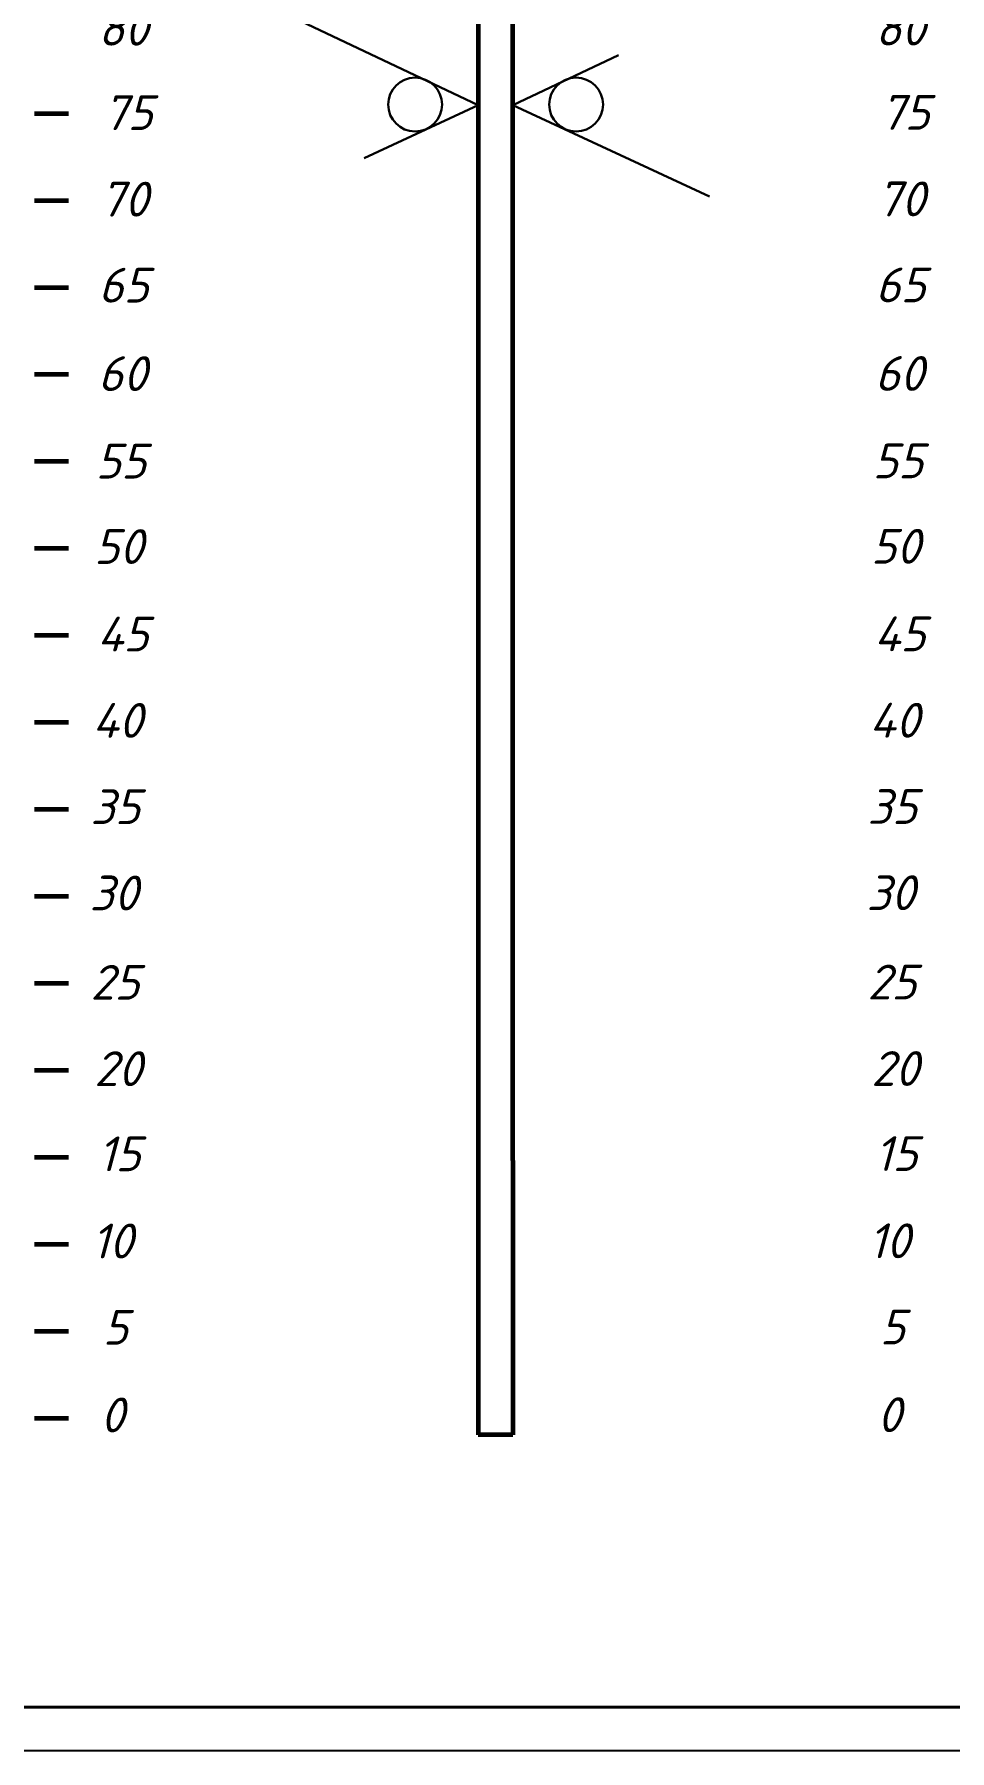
# Model space of a CAD drawing. Header units: millimetres. Extents: x 0 to 9139, y -367 to 2333.
# Drawn here: x 5840 to 5945.3, y 1450 to 1647.3 of the extents above; entities that cross this region are included whole.
import ezdxf

# ---------------------------------------------------------------- set-up
doc = ezdxf.new("R2010")
doc.units = ezdxf.units.MM
doc.header["$LTSCALE"] = 0.5
doc.layers.get('0').update_dxf_attribs({"lineweight": 60})
doc.layers.add('KONTUR', color=7, linetype='Continuous')
doc.layers.add('PDF _Текст', color=7, linetype='Continuous')
doc.layers.add('Основная', color=7, linetype='Continuous', lineweight=40)
doc.layers.add('Толстые', color=7, linetype='Continuous', lineweight=30)
doc.styles.add('PDF ISOCPEUR Italic', font='isocpeui.ttf')

# ---------------------------------------------------------------- blocks, each defined once
blk = doc.blocks.new('*U71')
blk.add_line((0, 1.97), (0, -1.97))
blk = doc.blocks.new('*U72')
at = {"color": 0, "linetype": 'ByBlock', "lineweight": -2, "transparency": 16777216}
for p in [(100, 0), (110, 0), (120, 0), (130, 0), (140, 0), (150, 0), (160, 0), (170, 0), (180, 0), (190, 0), (200, 0), (210, 0), (220, 0), (230, 0), (240, 0), (250, 0)]:
    blk.add_blockref('*U71', p, dxfattribs=at)

msp = doc.modelspace()

# ---------------------------------------------------------------- linework, layer by layer
at = {"lineweight": 60}
msp.add_line((5891.06, 1767.61), (5891.06, 1517.83), dxfattribs=at)
for p, q in [((5895.06, 1517.83), (5895.06, 1767.61)), ((5891.06, 1517.83), (5891.06, 1486.3)), ((5895.06, 1517.83), (5895.06, 1486.3)), ((5895.06, 1486.3), (5891.06, 1486.3))]:
    msp.add_line(p, q)
at = {"layer": 'KONTUR'}
msp.add_line((6267.88, 1449.99), (5670.88, 1449.99), dxfattribs=at)
at = {"layer": 'Основная'}
msp.add_line((6262.88, 1454.99), (5678.88, 1454.99), dxfattribs=at)
at = {"layer": 'Толстые', "color": 0}
for p, q in [((5891.06, 1639.17), (5868.47, 1649.86)), ((5895.06, 1639.17), (5907.2, 1644.91)), ((5877.94, 1633.07), (5891.06, 1639.17)), ((5917.65, 1628.66), (5895.06, 1639.17))]:
    msp.add_line(p, q, dxfattribs=at)
for centre in [(5883.8, 1639.25), (5902.32, 1639.25)]:
    msp.add_circle(centre, 3.1, dxfattribs=at)

# ---------------------------------------------------------------- block references
at = {"extrusion": (0, 0, -1), "zscale": -1, "rotation": 270}
msp.add_blockref('*U72', (-5841.98, 1738.23), dxfattribs=at)

# ---------------------------------------------------------------- texts
at = {"layer": 'PDF _Текст', "char_height": 4, "width": 5.4121, "attachment_point": 7, "style": 'PDF ISOCPEUR Italic'}
for s, insert in [('80', (5847.34, 1646.02)), ('80', (5936.71, 1646.04)), ('75', (5847.92, 1636.32)), ('75', (5937.29, 1636.35)), ('70', (5847.55, 1626.37)), ('70', (5936.91, 1626.4)), ('65', (5847.37, 1616.48)), ('65', (5936.73, 1616.51)), ('60', (5847.31, 1606.31)), ('60', (5936.67, 1606.33))]:
    msp.add_mtext(s, dxfattribs=dict(at, insert=insert))
at = {"layer": 'PDF _Текст', "char_height": 4, "attachment_point": 7, "style": 'PDF ISOCPEUR Italic'}
for s, insert in [('55', (5847.07, 1596.25)), ('55', (5936.43, 1596.28)), ('50', (5846.88, 1586.43)), ('50', (5936.24, 1586.46)), ('45', (5847.24, 1576.37)), ('45', (5936.6, 1576.39)), ('40', (5846.69, 1566.44)), ('40', (5936.05, 1566.46)), ('35', (5846.46, 1556.52)), ('35', (5935.83, 1556.54)), ('30', (5846.36, 1546.6)), ('30', (5935.72, 1546.63)), ('25', (5846.47, 1536.33)), ('25', (5935.83, 1536.36)), ('20', (5846.9, 1526.4)), ('20', (5936.26, 1526.42)), ('15', (5847.33, 1516.61)), ('15', (5936.69, 1516.64)), ('10', (5846.6, 1506.59)), ('10', (5935.96, 1506.61)), ('5', (5847.89, 1496.67)), ('5', (5937.25, 1496.7)), ('0', (5847.61, 1486.59)), ('0', (5936.97, 1486.62))]:
    msp.add_mtext(s, dxfattribs=dict(at, insert=insert))

doc.saveas('drawing.dxf')
